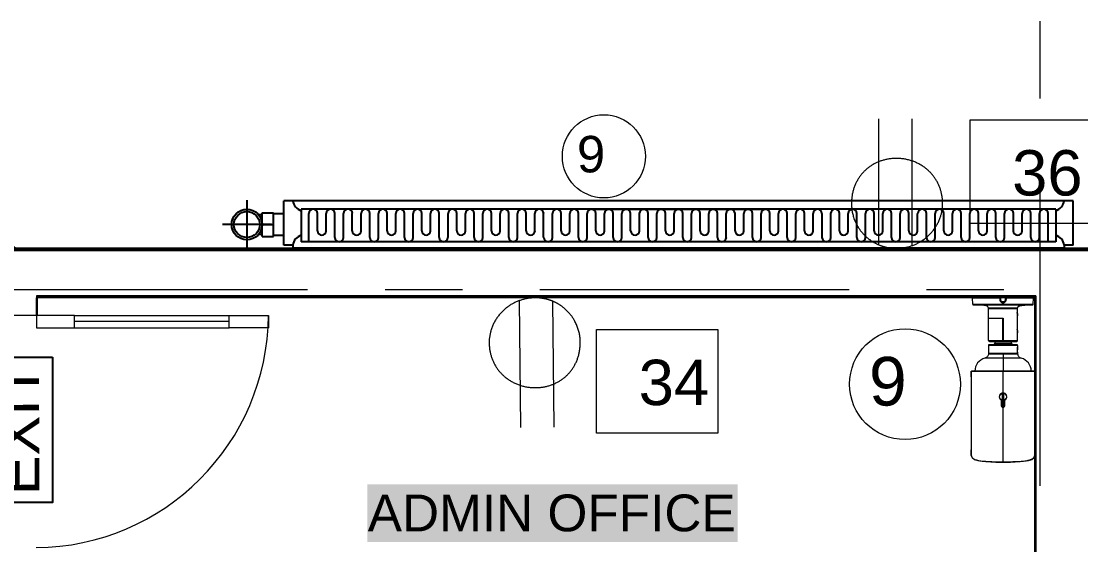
# Model space of a CAD drawing. Header units: inches. Extents: x 0.9 to 36.3, y 0.7 to 23.3.
# Drawn here: x 18.598 to 20.31, y 8.821 to 9.666 of the extents above; entities that cross this region are included whole.
import ezdxf

# ---------------------------------------------------------------- set-up
doc = ezdxf.new("R2010")
doc.units = ezdxf.units.IN
doc.linetypes.add('ACAD_ISO02W100', pattern=[15, 12, -3])
doc.layers.add('Baseboard heater', color=7, linetype='Continuous', true_color=0x581317)
doc.layers.add('PDF_Solid Fills', color=7, linetype='Continuous', true_color=0xffffff)
for name, color, linetype, lineweight in [('CCTV', 38, 'Continuous', 0), ('Numbering CCTV', 38, 'Continuous', 0), ('Numbering receptecles', 170, 'Continuous', 15), ('Receptacles', 170, 'Continuous', 15)]:
    doc.layers.add(name, color=color, linetype=linetype, lineweight=lineweight)
for name, color, linetype, lineweight, true_color in [('Doors', 7, 'Continuous', 5, 0xf2db9c), ('Numbering Baseboard Heater', 7, 'Continuous', 0, 0x581317), ('PDF_Geometry', 7, 'Continuous', 9, 0x777777)]:
    doc.layers.add(name, color=color, linetype=linetype, lineweight=lineweight, true_color=true_color)
doc.layers.add('EXIT', color=10, linetype='Continuous')
doc.layers.add('PDF_Text', color=7, linetype='Continuous')
doc.styles.add('PDF Arial', font='arial.ttf')
doc.styles.get("Standard").update_dxf_attribs({"font": 'arial.ttf'})

msp = doc.modelspace()

# ---------------------------------------------------------------- linework, layer by layer
at = {"layer": 'Baseboard heater', "linetype": 'ByBlock', "ltscale": 0.3}
for p, q in [((18.9628, 9.3775), (18.9628, 9.2982)), ((18.9874, 9.3537), (18.9817, 9.3537)), ((18.9874, 9.3189), (18.9874, 9.3568)), ((18.9874, 9.3568), (19.0057, 9.3568)), ((19.0057, 9.3189), (19.0057, 9.3568)), ((19.0225, 9.3554), (19.0057, 9.3554)), ((20.2694, 9.3629), (19.0506, 9.3629)), ((19.0909, 9.3277), (19.0909, 9.3558)), ((19.105, 9.3172), (19.105, 9.3558)), ((19.119, 9.3172), (19.119, 9.3558)), ((19.1331, 9.3277), (19.1331, 9.3558)), ((19.1472, 9.3277), (19.1472, 9.3558)), ((19.1612, 9.3172), (19.1612, 9.3558)), ((19.1753, 9.3172), (19.1753, 9.3558)), ((19.1893, 9.3277), (19.1893, 9.3558)), ((19.2034, 9.3277), (19.2034, 9.3558)), ((19.2174, 9.3172), (19.2174, 9.3558)), ((19.2315, 9.3172), (19.2315, 9.3558)), ((19.2455, 9.3277), (19.2455, 9.3558)), ((19.2596, 9.3277), (19.2596, 9.3558)), ((19.2736, 9.3172), (19.2736, 9.3558)), ((19.2877, 9.3172), (19.2877, 9.3558)), ((19.3017, 9.3277), (19.3017, 9.3558)), ((19.3158, 9.3277), (19.3158, 9.3558)), ((19.3298, 9.3172), (19.3298, 9.3558)), ((19.3439, 9.3172), (19.3439, 9.3558)), ((19.3579, 9.3277), (19.3579, 9.3558)), ((19.372, 9.3277), (19.372, 9.3558)), ((19.386, 9.3172), (19.386, 9.3558)), ((19.4001, 9.3172), (19.4001, 9.3558)), ((19.4141, 9.3277), (19.4141, 9.3558)), ((19.4282, 9.3277), (19.4282, 9.3558)), ((19.4422, 9.3172), (19.4422, 9.3558)), ((19.4563, 9.3172), (19.4563, 9.3558)), ((19.4703, 9.3277), (19.4703, 9.3558)), ((19.4844, 9.3277), (19.4844, 9.3558)), ((19.4984, 9.3172), (19.4984, 9.3558)), ((19.5125, 9.3172), (19.5125, 9.3558)), ((19.5195, 9.3629), (19.8005, 9.3629)), ((19.5265, 9.3277), (19.5265, 9.3558)), ((19.5406, 9.3277), (19.5406, 9.3558)), ((19.5546, 9.3172), (19.5546, 9.3558)), ((19.5687, 9.3172), (19.5687, 9.3558)), ((19.5827, 9.3277), (19.5827, 9.3558)), ((19.5968, 9.3277), (19.5968, 9.3558)), ((19.6108, 9.3172), (19.6108, 9.3558)), ((19.6249, 9.3172), (19.6249, 9.3558)), ((19.6389, 9.3277), (19.6389, 9.3558)), ((19.653, 9.3277), (19.653, 9.3558)), ((19.6671, 9.3172), (19.6671, 9.3558)), ((19.6811, 9.3172), (19.6811, 9.3558)), ((19.6952, 9.3277), (19.6952, 9.3558)), ((19.7092, 9.3277), (19.7092, 9.3558)), ((19.7233, 9.3172), (19.7233, 9.3558)), ((19.7373, 9.3172), (19.7373, 9.3558)), ((19.7514, 9.3277), (19.7514, 9.3558)), ((19.7654, 9.3277), (19.7654, 9.3558)), ((19.7795, 9.3172), (19.7795, 9.3558)), ((19.7935, 9.3172), (19.7935, 9.3558)), ((19.8076, 9.3277), (19.8076, 9.3558)), ((19.8216, 9.3277), (19.8216, 9.3558)), ((19.8357, 9.3172), (19.8357, 9.3558)), ((19.8497, 9.3172), (19.8497, 9.3558)), ((19.8638, 9.3277), (19.8638, 9.3558)), ((19.8778, 9.3277), (19.8778, 9.3558)), ((19.8919, 9.3172), (19.8919, 9.3558)), ((19.9059, 9.3172), (19.9059, 9.3558)), ((19.92, 9.3277), (19.92, 9.3558)), ((19.934, 9.3277), (19.934, 9.3558)), ((19.9481, 9.3172), (19.9481, 9.3558)), ((19.9621, 9.3172), (19.9621, 9.3558)), ((19.9762, 9.3277), (19.9762, 9.3558)), ((19.9902, 9.3277), (19.9902, 9.3558)), ((20.0043, 9.3172), (20.0043, 9.3558)), ((20.0183, 9.3172), (20.0183, 9.3558)), ((20.0324, 9.3277), (20.0324, 9.3558)), ((20.0464, 9.3277), (20.0464, 9.3558)), ((20.0605, 9.3172), (20.0605, 9.3558)), ((20.0745, 9.3172), (20.0745, 9.3558)), ((20.0886, 9.3277), (20.0886, 9.3558)), ((20.1026, 9.3277), (20.1026, 9.3558)), ((20.1167, 9.3172), (20.1167, 9.3558)), ((20.1307, 9.3172), (20.1307, 9.3558)), ((20.1448, 9.3277), (20.1448, 9.3558)), ((20.1588, 9.3277), (20.1588, 9.3558)), ((20.1729, 9.3172), (20.1729, 9.3558)), ((20.1869, 9.3172), (20.1869, 9.3558)), ((20.201, 9.3277), (20.201, 9.3558)), ((20.2151, 9.3277), (20.2151, 9.3558)), ((20.2291, 9.3172), (20.2291, 9.3558)), ((20.2432, 9.3172), (20.2432, 9.3558)), ((20.2572, 9.3102), (20.2572, 9.3558)), ((20.2694, 9.3629), (20.2694, 9.3102)), ((19.0025, 9.3379), (18.9232, 9.3379)), ((18.9874, 9.3379), (19.0057, 9.3379)), ((18.9874, 9.3221), (18.9817, 9.3221)), ((18.9874, 9.3189), (19.0057, 9.3189)), ((19.0225, 9.3203), (19.0057, 9.3203)), ((20.2694, 9.3102), (19.0506, 9.3102)), ((19.8028, 9.3102), (19.5195, 9.3102))]:
    msp.add_line(p, q, dxfattribs=at)
at = {"layer": 'Baseboard heater', "linetype": 'ByBlock', "ltscale": 0.5}
for p, q in [((20.2975, 9.3761), (19.0225, 9.3761)), ((19.0225, 9.3049), (19.0225, 9.3761)), ((20.2975, 9.3049), (20.2975, 9.3761)), ((19.0506, 9.3629), (19.0506, 9.3102)), ((19.0628, 9.3102), (19.0628, 9.3558)), ((19.0769, 9.3277), (19.0769, 9.3558)), ((19.0368, 9.3049), (19.0225, 9.3049)), ((19.0368, 9.3049), (19.0368, 9.2996)), ((20.2832, 9.2996), (19.0368, 9.2996)), ((20.2975, 9.3049), (20.2832, 9.3049)), ((20.2832, 9.3049), (20.2832, 9.2996))]:
    msp.add_line(p, q, dxfattribs=at)
for radius in [0.0246, 0.0209]:
    msp.add_circle((18.9628, 9.3379), radius, dxfattribs=at)
for centre, radius, start, end in [((19.0569, 9.3797), 0.0204, 190.1069, 252.1598), ((19.0699, 9.3558), 0.00703, 0, 180), ((19.0569, 9.3013), 0.0204, 107.8402, 169.8931)]:
    msp.add_arc(centre, radius, start, end, dxfattribs=at)
at = {"layer": 'Baseboard heater', "linetype": 'ByBlock', "ltscale": 0.3}
for centre, radius, start, end in [((20.2632, 9.3797), 0.0204, 287.8402, 349.8931), ((19.098, 9.3558), 0.00703, 0, 180), ((19.1261, 9.3558), 0.00703, 0, 180), ((19.1542, 9.3558), 0.00703, 0, 180), ((19.1823, 9.3558), 0.00703, 0, 180), ((19.2104, 9.3558), 0.00703, 0, 180), ((19.2385, 9.3558), 0.00703, 0, 180), ((19.2666, 9.3558), 0.00703, 0, 180), ((19.2947, 9.3558), 0.00703, 0, 180), ((19.3228, 9.3558), 0.00703, 0, 180), ((19.3509, 9.3558), 0.00703, 0, 180), ((19.379, 9.3558), 0.00703, 0, 180), ((19.4071, 9.3558), 0.00703, 0, 180), ((19.4352, 9.3558), 0.00703, 0, 180), ((19.4633, 9.3558), 0.00703, 0, 180), ((19.4914, 9.3558), 0.00703, 0, 180), ((19.5195, 9.3558), 0.00703, 0, 180), ((19.5476, 9.3558), 0.00703, 0, 180), ((19.5757, 9.3558), 0.00703, 0, 180), ((19.6038, 9.3558), 0.00703, 0, 180), ((19.6319, 9.3558), 0.00703, 0, 180), ((19.66, 9.3558), 0.00703, 0, 180), ((19.6881, 9.3558), 0.00703, 0, 180), ((19.7162, 9.3558), 0.00703, 0, 180), ((19.7443, 9.3558), 0.00703, 0, 180), ((19.7724, 9.3558), 0.00703, 0, 180), ((19.8005, 9.3558), 0.00703, 0, 180), ((19.8286, 9.3558), 0.00703, 0, 180), ((19.8567, 9.3558), 0.00703, 0, 180), ((19.8848, 9.3558), 0.00703, 0, 180), ((19.9129, 9.3558), 0.00703, 0, 180), ((19.9411, 9.3558), 0.00703, 0, 180), ((19.9692, 9.3558), 0.00703, 0, 180), ((19.9973, 9.3558), 0.00703, 0, 180), ((20.0254, 9.3558), 0.00703, 0, 180), ((20.0535, 9.3558), 0.00703, 0, 180), ((20.0816, 9.3558), 0.00703, 0, 180), ((20.1097, 9.3558), 0.00703, 0, 180), ((20.1378, 9.3558), 0.00703, 0, 180), ((20.1659, 9.3558), 0.00703, 0, 180), ((20.194, 9.3558), 0.00703, 0, 180), ((20.2221, 9.3558), 0.00703, 0, 180), ((20.2502, 9.3558), 0.00703, 0, 180), ((19.0839, 9.3277), 0.00703, 180, 0), ((19.112, 9.3172), 0.00703, 180, 0), ((19.1401, 9.3277), 0.00703, 180, 0), ((19.1682, 9.3172), 0.00703, 180, 0), ((19.1963, 9.3277), 0.00703, 180, 0), ((19.2244, 9.3172), 0.00703, 180, 0), ((19.2525, 9.3277), 0.00703, 180, 0), ((19.2806, 9.3172), 0.00703, 180, 0), ((19.3087, 9.3277), 0.00703, 180, 0), ((19.3368, 9.3172), 0.00703, 180, 0), ((19.3649, 9.3277), 0.00703, 180, 0), ((19.393, 9.3172), 0.00703, 180, 0), ((19.4212, 9.3277), 0.00703, 180, 0), ((19.4493, 9.3172), 0.00703, 180, 0), ((19.4774, 9.3277), 0.00703, 180, 0), ((19.5055, 9.3172), 0.00703, 180, 0), ((19.5336, 9.3277), 0.00703, 180, 0), ((19.5617, 9.3172), 0.00703, 180, 0), ((19.5898, 9.3277), 0.00703, 180, 0), ((19.6179, 9.3172), 0.00703, 180, 0), ((19.646, 9.3277), 0.00703, 180, 0), ((19.6741, 9.3172), 0.00703, 180, 0), ((19.7022, 9.3277), 0.00703, 180, 0), ((19.7303, 9.3172), 0.00703, 180, 0), ((19.7584, 9.3277), 0.00703, 180, 0), ((19.7865, 9.3172), 0.00703, 180, 0), ((19.8146, 9.3277), 0.00703, 180, 0), ((19.8427, 9.3172), 0.00703, 180, 0), ((19.8708, 9.3277), 0.00703, 180, 0), ((19.8989, 9.3172), 0.00703, 180, 0), ((19.927, 9.3277), 0.00703, 180, 0), ((19.9551, 9.3172), 0.00703, 180, 0), ((19.9832, 9.3277), 0.00703, 180, 0), ((20.0113, 9.3172), 0.00703, 180, 0), ((20.0394, 9.3277), 0.00703, 180, 0), ((20.0675, 9.3172), 0.00703, 180, 0), ((20.0956, 9.3277), 0.00703, 180, 0), ((20.1237, 9.3172), 0.00703, 180, 0), ((20.1518, 9.3277), 0.00703, 180, 0), ((20.1799, 9.3172), 0.00703, 180, 0), ((20.208, 9.3277), 0.00703, 180, 0), ((20.2361, 9.3172), 0.00703, 180, 0), ((20.2632, 9.3013), 0.0204, 10.1069, 72.1598)]:
    msp.add_arc(centre, radius, start, end, dxfattribs=at)
at = {"layer": 'CCTV', "linetype": 'ByBlock'}
for p, q in [((20.1791, 9.2191), (20.1348, 9.2191)), ((20.1354, 9.2092), (20.1348, 9.2191)), ((20.1791, 9.2196), (20.1791, 9.2168)), ((20.1801, 9.2196), (20.1801, 9.2168)), ((20.1805, 9.2196), (20.1805, 9.2168)), ((20.1821, 9.2137), (20.1866, 9.2137)), ((20.1881, 9.2168), (20.1881, 9.2196)), ((20.1886, 9.2168), (20.1885, 9.2196)), ((20.1895, 9.2196), (20.1895, 9.2168)), ((20.2338, 9.2191), (20.1895, 9.2191)), ((20.2333, 9.2092), (20.2338, 9.2191)), ((20.1354, 9.2092), (20.2333, 9.2092)), ((20.1363, 9.2083), (20.2085, 9.2083)), ((20.1492, 9.2083), (20.1496, 9.2083)), ((20.1496, 9.2083), (20.1495, 9.2083)), ((20.1496, 9.2083), (20.1503, 9.2083)), ((20.1503, 9.2083), (20.1512, 9.2083)), ((20.1511, 9.2083), (20.1511, 9.2083)), ((20.1512, 9.2083), (20.1526, 9.2083)), ((20.1533, 9.2083), (20.1533, 9.2083)), ((20.1559, 9.2083), (20.1559, 9.2083)), ((20.1582, 9.2083), (20.1581, 9.2083)), ((20.2079, 9.2029), (20.1607, 9.2029)), ((20.2079, 9.2023), (20.1607, 9.2023)), ((20.1608, 9.1869), (20.1607, 9.2023)), ((20.161, 9.2026), (20.2076, 9.2027)), ((20.161, 9.2025), (20.2076, 9.2026)), ((20.1628, 9.2025), (20.161, 9.2026)), ((20.2058, 9.2026), (20.2076, 9.2027)), ((20.2074, 9.1951), (20.2074, 9.1951)), ((20.2075, 9.1936), (20.2074, 9.1951)), ((20.2075, 9.1967), (20.2075, 9.1967)), ((20.2077, 9.1921), (20.2075, 9.1936)), ((20.2077, 9.1982), (20.2077, 9.1982)), ((20.2079, 9.1996), (20.2079, 9.2023)), ((20.2079, 9.1996), (20.2079, 9.1995)), ((20.2079, 9.1995), (20.2079, 9.1995)), ((20.2323, 9.2083), (20.2085, 9.2083)), ((20.214, 9.2083), (20.2132, 9.2083)), ((20.214, 9.2083), (20.2147, 9.2083)), ((20.2147, 9.2083), (20.216, 9.2083)), ((20.216, 9.2083), (20.2174, 9.2083)), ((20.2174, 9.2083), (20.2184, 9.2083)), ((20.2184, 9.2083), (20.2191, 9.2083)), ((20.1608, 9.1869), (20.1846, 9.1869)), ((20.1834, 9.1862), (20.1608, 9.1862)), ((20.1608, 9.1508), (20.1608, 9.1862)), ((20.161, 9.1866), (20.1843, 9.1866)), ((20.1834, 9.1864), (20.161, 9.1864)), ((20.1843, 9.1865), (20.1637, 9.1865)), ((20.1638, 9.1864), (20.1637, 9.1865)), ((20.1843, 9.1855), (20.184, 9.1855)), ((20.184, 9.1534), (20.184, 9.1855)), ((20.1843, 9.1866), (20.1843, 9.1492)), ((20.1843, 9.1855), (20.1843, 9.1492)), ((20.1846, 9.1869), (20.1846, 9.1508)), ((20.2078, 9.1911), (20.2077, 9.1921)), ((20.2077, 9.1921), (20.2077, 9.1921)), ((20.2079, 9.1908), (20.2078, 9.1911)), ((20.2079, 9.1907), (20.2079, 9.1908)), ((20.2079, 9.1908), (20.2079, 9.1908)), ((20.2079, 9.1908), (20.2079, 9.1908)), ((20.2079, 9.1723), (20.2079, 9.1907)), ((20.2079, 9.1907), (20.2079, 9.1907)), ((20.2074, 9.1678), (20.2075, 9.1678)), ((20.2075, 9.1693), (20.2075, 9.1693)), ((20.2075, 9.1662), (20.2075, 9.1678)), ((20.2077, 9.1648), (20.2075, 9.1662)), ((20.2077, 9.1708), (20.2077, 9.1708)), ((20.2078, 9.1638), (20.2077, 9.1648)), ((20.2077, 9.1648), (20.2077, 9.1648)), ((20.2079, 9.1634), (20.2078, 9.1638)), ((20.2079, 9.1723), (20.2079, 9.1722)), ((20.2079, 9.1722), (20.2079, 9.1722)), ((20.2079, 9.1635), (20.2079, 9.1634)), ((20.2079, 9.1634), (20.2079, 9.1633)), ((20.2079, 9.1634), (20.2079, 9.1634)), ((20.2079, 9.1633), (20.2079, 9.1634)), ((20.2079, 9.1508), (20.2079, 9.1633)), ((20.1608, 9.1508), (20.1843, 9.1508)), ((20.2079, 9.1428), (20.1608, 9.1428)), ((20.1608, 9.1428), (20.1608, 9.1299)), ((20.207, 9.1438), (20.1617, 9.1437)), ((20.1627, 9.1489), (20.184, 9.1489)), ((20.1711, 9.1489), (20.1711, 9.1466)), ((20.1711, 9.1466), (20.1975, 9.1466)), ((20.1711, 9.1466), (20.1711, 9.1466)), ((20.184, 9.1508), (20.184, 9.1534)), ((20.1843, 9.1508), (20.2079, 9.1508)), ((20.1846, 9.1489), (20.206, 9.1489)), ((20.1975, 9.1489), (20.1975, 9.1466)), ((20.2079, 9.1428), (20.2079, 9.14)), ((20.1608, 9.1299), (20.2079, 9.1299)), ((20.1608, 9.1293), (20.2079, 9.1293)), ((20.2076, 9.1296), (20.1611, 9.1296)), ((20.1611, 9.1296), (20.2076, 9.1296)), ((20.1843, 9.1293), (20.1844, 9.1013)), ((20.2075, 9.1357), (20.2075, 9.1357)), ((20.2076, 9.1342), (20.2075, 9.1357)), ((20.2076, 9.1372), (20.2076, 9.1372)), ((20.2077, 9.1328), (20.2076, 9.1342)), ((20.2078, 9.1318), (20.2077, 9.1328)), ((20.2077, 9.1328), (20.2077, 9.1328)), ((20.2078, 9.1396), (20.2079, 9.14)), ((20.2078, 9.1318), (20.2078, 9.1318)), ((20.2079, 9.1315), (20.2078, 9.1318)), ((20.2079, 9.14), (20.2079, 9.14)), ((20.2079, 9.14), (20.2079, 9.14)), ((20.2079, 9.14), (20.2079, 9.14)), ((20.2079, 9.14), (20.2079, 9.14)), ((20.2079, 9.1315), (20.2079, 9.1315)), ((20.2079, 9.1315), (20.2079, 9.1299)), ((20.2079, 9.1315), (20.2079, 9.1315)), ((20.2079, 9.1315), (20.2079, 9.1315)), ((20.2079, 9.1315), (20.2079, 9.1315)), ((20.1327, 9.0919), (20.1327, 9.092)), ((20.1327, 9.0919), (20.1328, 8.974)), ((20.1327, 9.0919), (20.1327, 9.0919)), ((20.1327, 9.0919), (20.1327, 9.0919)), ((20.2355, 9.1009), (20.1332, 9.1008)), ((20.1333, 8.9643), (20.1333, 9.1008)), ((20.235, 9.1013), (20.1337, 9.1013)), ((20.1844, 9.066), (20.1844, 9.1013)), ((20.2354, 9.1009), (20.2355, 8.9643)), ((20.236, 9.0921), (20.236, 9.0919)), ((20.236, 9.0919), (20.236, 9.0919)), ((20.236, 9.0919), (20.236, 9.0919)), ((20.236, 8.974), (20.236, 9.0919)), ((20.1834, 9.0544), (20.1834, 9.0653)), ((20.1834, 9.0653), (20.1853, 9.0653)), ((20.1853, 9.0653), (20.1853, 9.0544)), ((20.1815, 9.0544), (20.1815, 9.0457)), ((20.1821, 9.0542), (20.1822, 9.0441)), ((20.1831, 9.0539), (20.1831, 9.0432)), ((20.1832, 9.0432), (20.1832, 9.0538)), ((20.1853, 9.0544), (20.1834, 9.0544)), ((20.1844, 9.0429), (20.1844, 9.054)), ((20.1844, 8.9544), (20.1844, 9.0429)), ((20.1856, 9.0539), (20.1856, 9.0432)), ((20.1857, 9.0432), (20.1857, 9.0539)), ((20.1866, 9.0441), (20.1866, 9.0542)), ((20.1872, 9.0457), (20.1872, 9.0544)), ((20.1328, 8.974), (20.1328, 8.974)), ((20.1328, 8.974), (20.1328, 8.974)), ((20.236, 8.974), (20.236, 8.974)), ((20.236, 8.974), (20.236, 8.974)), ((20.1328, 8.97), (20.1328, 8.9701)), ((20.1333, 8.9643), (20.1331, 8.9653)), ((20.1331, 8.9653), (20.1331, 8.9652)), ((20.1331, 8.9652), (20.1333, 8.9642)), ((20.1333, 8.9642), (20.1333, 8.9643)), ((20.2357, 8.9653), (20.2355, 8.9643)), ((20.2357, 8.9652), (20.2355, 8.9642)), ((20.2355, 8.9643), (20.2355, 8.9642)), ((20.2357, 8.9652), (20.2357, 8.9653)), ((20.236, 8.9702), (20.236, 8.97))]:
    msp.add_line(p, q, dxfattribs=at)
at = {"layer": 'CCTV', "linetype": 'ByBlock', "ltscale": 0.001}
msp.add_line((20.2333, 9.2196), (20.1353, 9.2196), dxfattribs=at)
at = {"layer": 'CCTV', "linetype": 'ByBlock'}
for points in [[(20.1526, 9.2083), (20.1537, 9.2083), (20.1544, 9.2083), (20.1551, 9.2083), (20.1558, 9.2083), (20.1567, 9.2083), (20.1574, 9.2083), (20.1581, 9.2083), (20.1586, 9.2082), (20.159, 9.2082), (20.1594, 9.2082), (20.1596, 9.2082), (20.1598, 9.2082), (20.16, 9.2082), (20.1601, 9.2082)], [(20.2074, 9.1951), (20.2075, 9.1967), (20.2077, 9.1981), (20.2078, 9.1991), (20.2079, 9.1995)], [(20.2085, 9.2082), (20.2085, 9.2082), (20.2086, 9.2082), (20.2087, 9.2082), (20.2089, 9.2082), (20.2092, 9.2082), (20.2095, 9.2082), (20.2099, 9.2083), (20.2104, 9.2083), (20.2109, 9.2083), (20.2116, 9.2083), (20.2124, 9.2083), (20.2132, 9.2083)], [(20.2191, 9.2083), (20.2194, 9.2083), (20.2195, 9.2083), (20.2196, 9.2083), (20.2196, 9.2083)], [(20.2075, 9.1678), (20.2075, 9.1693), (20.2077, 9.1708), (20.2078, 9.1718), (20.2079, 9.1722)], [(20.2075, 9.1357), (20.2076, 9.1372), (20.2077, 9.1387), (20.2078, 9.1396)], [(20.1333, 8.9642), (20.1344, 8.9618), (20.1381, 8.9587), (20.1435, 8.9569), (20.147, 8.9562), (20.1568, 8.9551), (20.1725, 8.9545), (20.1844, 8.9544)], [(20.1844, 8.9544), (20.1963, 8.9545), (20.212, 8.9551), (20.2218, 8.9562), (20.2253, 8.9569), (20.2307, 8.9588), (20.2344, 8.9618), (20.2355, 8.9642)]]:
    msp.add_lwpolyline(points, dxfattribs=at)
msp.add_circle((20.1844, 9.0598), 0.00556, dxfattribs=at)
for centre, radius, start, end in [((20.1353, 9.2191), 0.000471, 90.0211, 183.0211), ((20.1843, 9.2168), 0.00518, 180.0211, 0.0211), ((20.1843, 9.2168), 0.0047, 180.029, 181.5116), ((20.1843, 9.2168), 0.00424, 180.0211, 0.0211), ((20.1843, 9.2168), 0.0047, 358.525, 0.0097), ((20.2333, 9.2192), 0.000471, 357.0211, 90.0211), ((20.1363, 9.2092), 0.000943, 183.0301, 269.76), ((20.149, 9.2088), 0.000466, 269.6601, 272.8541), ((20.1509, 8.6247), 0.5836, 89.9868, 90.1332), ((20.151, 8.2066), 1.0016, 89.8722, 89.9981), ((20.1525, 8.7546), 0.4537, 89.5785, 89.8948), ((20.159, 9.1961), 0.0121, 86.1961, 86.456), ((20.1603, 9.2086), 0.000471, 227.053, 268.562), ((20.161, 9.2029), 0.000283, 183.4367, 266.6866), ((20.161, 9.2023), 0.000283, 90.0211, 180.0211), ((20.2076, 9.2029), 0.000283, 273.3553, 356.6055), ((20.2076, 9.2023), 0.000283, 0.0211, 90.0211), ((20.2041, 9.2003), 0.00382, 348.4132, 348.6356), ((20.2084, 9.2086), 0.000471, 271.4801, 312.9891), ((20.2196, 9.2088), 0.000466, 267.1854, 270.382), ((20.2323, 9.2093), 0.000943, 270.2822, 357.0121), ((20.161, 9.1869), 0.000283, 179.9737, 270.0379), ((20.161, 9.1862), 0.000283, 90.0385, 179.9733), ((20.1634, 9.1862), 0.000471, 45.0211, 90.0211), ((20.1834, 9.1855), 0.000943, 0.0209, 90.0211), ((20.1627, 9.1508), 0.00189, 180.021, 270.0167), ((20.1617, 9.1428), 0.000943, 90.0211, 180.0211), ((20.1683, 9.1466), 0.00283, 270.0227, 0.0211), ((20.184, 9.1492), 0.000283, 270.0211, 0.0214), ((20.1846, 9.1492), 0.000283, 180.0213, 270.0212), ((20.2004, 9.1466), 0.00283, 180.0211, 270.0195), ((20.206, 9.1508), 0.00189, 270.0162, 0.0214), ((20.207, 9.1428), 0.000943, 0.0211, 90.0211), ((20.1611, 9.1299), 0.000283, 180.0211, 270.0211), ((20.1611, 9.1293), 0.000283, 90.0349, 177.8504), ((20.2304, 9.1357), 0.0229, 176.3044, 180.0146), ((20.2312, 9.1357), 0.0237, 170.2615, 176.2133), ((20.2076, 9.1299), 0.000283, 270.0211, 0.0211), ((20.2076, 9.1293), 0.000283, 2.184, 90.0094), ((20.2322, 9.1355), 0.0248, 169.5749, 170.3174), ((20.2334, 9.1362), 0.026, 189.7575, 190.4505), ((20.1602, 9.1013), 0.0214, 104.2373, 180.0211), ((20.2085, 9.1013), 0.0214, 0.0211, 75.8049), ((20.2985, 9.0919), 0.1658, 179.155, 179.9715), ((20.1342, 9.1005), 0.00111, 159.9772, 161.2988), ((20.1338, 9.1008), 0.000471, 90.0603, 180.0603), ((20.1337, 9.1008), 0.00047, 90.0258, 138.0687), ((20.2349, 9.1009), 0.000471, 359.9818, 89.9818), ((20.235, 9.1009), 0.00047, 40.1525, 90.0163), ((20.1922, 9.096), 0.0437, 3.5574, 3.7931), ((20.0737, 9.0919), 0.1623, 0.059, 0.9139), ((20.1786, 9.06), 0.000377, 108.3142, 247.7279), ((20.1787, 9.0608), 0.000377, 100.3142, 239.7279), ((20.1786, 9.0592), 0.000377, 116.3142, 255.7279), ((20.1788, 9.0585), 0.000377, 124.3142, 263.7279), ((20.1789, 9.0616), 0.000377, 92.3142, 231.7279), ((20.1844, 9.0598), 0.00589, 173.4625, 174.5797), ((20.1844, 9.0598), 0.00589, 181.4625, 182.5797), ((20.1844, 9.0598), 0.00589, 165.4625, 166.5797), ((20.1844, 9.0598), 0.00589, 189.4625, 190.5797), ((20.1844, 9.0598), 0.00589, 197.4625, 198.5797), ((20.179, 9.0577), 0.000377, 132.3142, 271.7279), ((20.1792, 9.0624), 0.000377, 84.3142, 223.7279), ((20.1844, 9.0598), 0.00589, 157.4625, 158.5797), ((20.1844, 9.0598), 0.00589, 205.4625, 206.5797), ((20.1794, 9.057), 0.000377, 140.3142, 279.7279), ((20.1796, 9.0631), 0.000377, 76.3142, 215.7279), ((20.1844, 9.0598), 0.00589, 149.4625, 150.5797), ((20.1844, 9.0598), 0.00589, 213.4625, 214.5797), ((20.1798, 9.0563), 0.000377, 148.3142, 287.7279), ((20.1801, 9.0637), 0.000377, 68.3142, 207.7279), ((20.1844, 9.0598), 0.00589, 141.4625, 142.5797), ((20.1804, 9.0557), 0.000377, 156.3142, 295.7279), ((20.1844, 9.0598), 0.00589, 221.4625, 222.5797), ((20.1844, 9.0598), 0.00589, 133.4625, 134.5797), ((20.1807, 9.0643), 0.000377, 60.3142, 199.7279), ((20.1813, 9.0647), 0.000377, 52.3142, 191.7279), ((20.1844, 9.0598), 0.00589, 125.4625, 126.5797), ((20.1844, 9.0598), 0.00589, 117.4625, 118.5797), ((20.182, 9.0651), 0.000377, 44.3142, 183.7279), ((20.1844, 9.0598), 0.00589, 109.4625, 110.5797), ((20.1828, 9.0654), 0.000377, 36.3142, 175.7279), ((20.1844, 9.0598), 0.00589, 101.4625, 102.5797), ((20.1836, 9.0655), 0.000377, 28.3142, 167.7279), ((20.1844, 9.0598), 0.00589, 93.4625, 94.5797), ((20.1844, 9.0656), 0.000377, 20.3142, 159.7279), ((20.1844, 9.0598), 0.00589, 85.4625, 86.5797), ((20.1852, 9.0655), 0.000377, 12.3142, 151.7279), ((20.1844, 9.0598), 0.00589, 77.4625, 78.5797), ((20.1859, 9.0654), 0.000377, 4.3142, 143.7279), ((20.1844, 9.0598), 0.00589, 69.4625, 70.5797), ((20.1867, 9.0651), 0.000377, 356.3142, 135.7279), ((20.1844, 9.0598), 0.00589, 61.4625, 62.5797), ((20.1874, 9.0647), 0.000377, 348.3142, 127.7279), ((20.1844, 9.0598), 0.00589, 53.4625, 54.5797), ((20.1881, 9.0643), 0.000377, 340.3142, 119.7279), ((20.1884, 9.0557), 0.000377, 244.3142, 23.7279), ((20.1844, 9.0598), 0.00589, 45.4625, 46.5797), ((20.1886, 9.0637), 0.000377, 332.3142, 111.7279), ((20.1844, 9.0598), 0.00589, 317.4625, 318.5797), ((20.1889, 9.0563), 0.000377, 252.3142, 31.7279), ((20.1844, 9.0598), 0.00589, 37.4625, 38.5797), ((20.1891, 9.0631), 0.000377, 324.3142, 103.7279), ((20.1844, 9.0598), 0.00589, 325.4625, 326.5797), ((20.1893, 9.057), 0.000377, 260.3142, 39.7279), ((20.1844, 9.0598), 0.00589, 29.4625, 30.5797), ((20.1895, 9.0624), 0.000377, 316.3142, 95.7279), ((20.1844, 9.0598), 0.00589, 333.4625, 334.5797), ((20.1897, 9.0577), 0.000377, 268.3142, 47.7279), ((20.1844, 9.0598), 0.00589, 21.4625, 22.5797), ((20.1898, 9.0616), 0.000377, 308.3142, 87.7279), ((20.1899, 9.0585), 0.000377, 276.3142, 55.7279), ((20.1844, 9.0598), 0.00589, 341.4625, 342.5797), ((20.1844, 9.0598), 0.00589, 13.4625, 14.5797), ((20.19, 9.0608), 0.000377, 300.3142, 79.7279), ((20.1844, 9.0598), 0.00589, 5.4625, 6.5797), ((20.1901, 9.0601), 0.000377, 292.3142, 71.7279), ((20.1901, 9.0592), 0.000377, 284.3142, 63.7279), ((20.1844, 9.0598), 0.00589, 349.4625, 350.5797), ((20.1844, 9.0598), 0.00589, 357.4625, 358.5797), ((20.1844, 9.0598), 0.00589, 229.4625, 230.5797), ((20.181, 9.0552), 0.000377, 164.3142, 303.7279), ((20.1844, 9.0598), 0.00589, 237.4625, 238.5797), ((20.1817, 9.0548), 0.000377, 172.3142, 311.7279), ((20.1844, 9.0457), 0.00283, 180.0211, 0.0211), ((20.1844, 9.0598), 0.00589, 245.4625, 246.5797), ((20.1824, 9.0544), 0.000377, 180.3142, 319.7279), ((20.1844, 9.0598), 0.00589, 253.4625, 254.5797), ((20.1832, 9.0542), 0.000377, 188.3142, 327.7279), ((20.1844, 9.0598), 0.00589, 261.4625, 262.5797), ((20.184, 9.0541), 0.000377, 196.3142, 335.7279), ((20.1844, 9.0598), 0.00589, 269.4625, 270.5797), ((20.1848, 9.0541), 0.000377, 204.3142, 343.7279), ((20.1844, 9.0598), 0.00589, 277.4625, 278.5797), ((20.1856, 9.0542), 0.000377, 212.3142, 351.7279), ((20.1844, 9.0598), 0.00589, 285.4625, 286.5797), ((20.1863, 9.0544), 0.000377, 220.3142, 359.7279), ((20.1844, 9.0598), 0.00589, 293.4625, 294.5797), ((20.1871, 9.0548), 0.000377, 228.3142, 7.7279), ((20.1844, 9.0598), 0.00589, 301.4625, 302.5797), ((20.1877, 9.0552), 0.000377, 236.3142, 15.7279), ((20.1844, 9.0598), 0.00589, 309.4625, 310.5797), ((20.2852, 8.9739), 0.1525, 179.9773, 181.4174), ((20.0758, 8.9739), 0.1603, 358.6598, 0.0288), ((20.1364, 8.9659), 0.0033, 190.914, 191.9024), ((20.1401, 8.9657), 0.00688, 191.9391, 192.7171), ((20.1399, 8.9656), 0.00672, 192.714, 194.4166), ((20.229, 8.9657), 0.0066, 342.8927, 347.3521), ((20.2288, 8.9657), 0.00683, 347.3348, 348.0964), ((20.2324, 8.9659), 0.0033, 348.1401, 349.1398)]:
    msp.add_arc(centre, radius, start, end, dxfattribs=at)
for points, knots in [([(20.1791, 9.2168), (20.1791, 9.2168), (20.1791, 9.2168), (20.1792, 9.2168), (20.1792, 9.2168), (20.1793, 9.2168), (20.1794, 9.2168), (20.1795, 9.2168), (20.1796, 9.2168), (20.1796, 9.2168)], [0, 0, 0, 0, 0.019217, 0.074298, 0.169882, 0.30231, 0.464507, 0.64357, 1, 1, 1, 1]), ([(20.1796, 9.2168), (20.1797, 9.2168), (20.1798, 9.2168), (20.1799, 9.2168), (20.1799, 9.2168), (20.18, 9.2168), (20.18, 9.2168), (20.1801, 9.2168), (20.1801, 9.2168), (20.1801, 9.2168)], [0, 0, 0, 0, 0.377956, 0.555841, 0.712392, 0.838144, 0.928363, 0.980929, 1, 1, 1, 1]), ([(20.1815, 9.2131), (20.1809, 9.2135), (20.18, 9.2146), (20.1797, 9.216), (20.1796, 9.2167)], [0, 0, 0, 0, 0.499419, 1, 1, 1, 1]), ([(20.1801, 9.2168), (20.1801, 9.2168), (20.1801, 9.2168), (20.1801, 9.2168), (20.1801, 9.2168), (20.1802, 9.2168), (20.1803, 9.2168), (20.1804, 9.2168), (20.1804, 9.2168), (20.1805, 9.2168)], [0, 0, 0, 0, 0.019377, 0.072954, 0.164671, 0.291884, 0.449279, 0.626904, 1, 1, 1, 1]), ([(20.1821, 9.2137), (20.1818, 9.2139), (20.1814, 9.2143), (20.1809, 9.215), (20.1806, 9.2159), (20.1805, 9.2165), (20.1805, 9.2168)], [0, 0, 0, 0, 0.250077, 0.50015, 0.750157, 1, 1, 1, 1]), ([(20.1871, 9.2131), (20.1867, 9.2128), (20.1858, 9.2123), (20.1843, 9.212), (20.1828, 9.2123), (20.1819, 9.2128), (20.1815, 9.2131)], [0, 0, 0, 0, 0.250162, 0.500007, 0.749854, 1, 1, 1, 1]), ([(20.1821, 9.2137), (20.182, 9.2137), (20.1819, 9.2135), (20.1818, 9.2134), (20.1818, 9.2134)], [0, 0, 0, 0, 0.643731, 1, 1, 1, 1]), ([(20.1818, 9.2134), (20.1818, 9.2134), (20.1818, 9.2134), (20.1818, 9.2134), (20.1818, 9.2134)], [0, 0, 0, 0, 0.753197, 1, 1, 1, 1]), ([(20.1866, 9.2137), (20.1862, 9.2135), (20.1855, 9.213), (20.1843, 9.2128), (20.1831, 9.213), (20.1824, 9.2135), (20.1821, 9.2137)], [0, 0, 0, 0, 0.252181, 0.500022, 0.747876, 1, 1, 1, 1]), ([(20.1881, 9.2168), (20.1881, 9.2162), (20.1878, 9.215), (20.187, 9.2141), (20.1866, 9.2137)], [0, 0, 0, 0, 0.499226, 1, 1, 1, 1]), ([(20.1866, 9.2137), (20.1866, 9.2137), (20.1867, 9.2135), (20.1868, 9.2134), (20.1868, 9.2134)], [0, 0, 0, 0, 0.675258, 1, 1, 1, 1]), ([(20.1868, 9.2134), (20.1868, 9.2134), (20.1868, 9.2134), (20.1868, 9.2134), (20.1868, 9.2134)], [0, 0, 0, 0, 0.74457, 1, 1, 1, 1]), ([(20.189, 9.2167), (20.189, 9.216), (20.1886, 9.2146), (20.1877, 9.2135), (20.1871, 9.2131)], [0, 0, 0, 0, 0.500625, 1, 1, 1, 1]), ([(20.1881, 9.2168), (20.1882, 9.2168), (20.1883, 9.2168), (20.1884, 9.2168), (20.1884, 9.2168), (20.1885, 9.2168), (20.1885, 9.2168), (20.1885, 9.2168), (20.1886, 9.2168), (20.1886, 9.2168)], [0, 0, 0, 0, 0.408529, 0.574776, 0.709499, 0.821333, 0.913324, 0.975308, 1, 1, 1, 1]), ([(20.1886, 9.2168), (20.1886, 9.2168), (20.1886, 9.2168), (20.1886, 9.2168), (20.1886, 9.2168), (20.1887, 9.2168), (20.1887, 9.2168), (20.1888, 9.2168), (20.1889, 9.2168), (20.189, 9.2168)], [0, 0, 0, 0, 0.019071, 0.071637, 0.161856, 0.287608, 0.444159, 0.622044, 1, 1, 1, 1]), ([(20.189, 9.2168), (20.189, 9.2168), (20.1891, 9.2168), (20.1893, 9.2168), (20.1893, 9.2168), (20.1894, 9.2168), (20.1895, 9.2168), (20.1895, 9.2168), (20.1895, 9.2168), (20.1895, 9.2168)], [0, 0, 0, 0, 0.35643, 0.535493, 0.69769, 0.830118, 0.925702, 0.980783, 1, 1, 1, 1]), ([(20.1607, 9.2029), (20.1607, 9.2032), (20.1607, 9.2037), (20.1604, 9.2044), (20.16, 9.205), (20.1594, 9.2056), (20.1585, 9.2063), (20.1571, 9.2068), (20.1557, 9.2072), (20.1535, 9.2076), (20.1507, 9.2079), (20.1472, 9.2081), (20.1437, 9.2082), (20.14, 9.2083), (20.1376, 9.2083), (20.1363, 9.2083)], [0, 0, 0, 0, 0.031043, 0.058459, 0.083906, 0.108701, 0.159168, 0.212963, 0.270104, 0.330093, 0.456292, 0.587989, 0.723294, 0.860882, 1, 1, 1, 1]), ([(20.1495, 9.2083), (20.1494, 9.2083), (20.1492, 9.2083), (20.1491, 9.2083), (20.149, 9.2083), (20.149, 9.2083)], [0, 0, 0, 0, 0.712683, 0.907562, 1, 1, 1, 1]), ([(20.149, 9.2083), (20.149, 9.2083), (20.149, 9.2083), (20.149, 9.2083), (20.149, 9.2083)], [0, 0, 0, 0, 0.623351, 1, 1, 1, 1]), ([(20.149, 9.2083), (20.149, 9.2083), (20.1491, 9.2083), (20.1491, 9.2083), (20.1491, 9.2083)], [0, 0, 0, 0, 0.217591, 1, 1, 1, 1]), ([(20.1491, 9.2083), (20.1493, 9.2083), (20.15, 9.2083), (20.1518, 9.2082), (20.154, 9.2081), (20.1564, 9.2081), (20.158, 9.208), (20.1591, 9.208), (20.1598, 9.2081), (20.16, 9.2081), (20.1601, 9.2081)], [0, 0, 0, 0, 0.063952, 0.177823, 0.499091, 0.669538, 0.820554, 0.935146, 0.974189, 1, 1, 1, 1]), ([(20.1581, 9.2083), (20.158, 9.2083), (20.1572, 9.2083), (20.1565, 9.2083), (20.1559, 9.2083)], [0, 0, 0, 0, 0.22824, 1, 1, 1, 1]), ([(20.1597, 9.2082), (20.1596, 9.2082), (20.1591, 9.2082), (20.1586, 9.2082), (20.1582, 9.2083)], [0, 0, 0, 0, 0.195328, 1, 1, 1, 1]), ([(20.1602, 9.2082), (20.1601, 9.2082), (20.16, 9.2082), (20.1599, 9.2082), (20.1598, 9.2082)], [0, 0, 0, 0, 0.381849, 1, 1, 1, 1]), ([(20.1601, 9.2081), (20.1602, 9.2081), (20.1602, 9.2081), (20.1603, 9.2081), (20.1602, 9.2081)], [0, 0, 0, 0, 0.747546, 1, 1, 1, 1]), ([(20.1602, 9.2081), (20.1602, 9.2081), (20.1602, 9.2081), (20.1602, 9.2081), (20.1602, 9.2082)], [0, 0, 0, 0, 0.283854, 1, 1, 1, 1]), ([(20.2074, 9.1951), (20.2074, 9.1957), (20.2075, 9.1966), (20.2076, 9.198), (20.2078, 9.1989), (20.2078, 9.1994), (20.2079, 9.1995)], [0, 0, 0, 0, 0.356849, 0.666708, 0.89065, 1, 1, 1, 1]), ([(20.2074, 9.1951), (20.2074, 9.1949), (20.2075, 9.1943), (20.2075, 9.1936), (20.2076, 9.1928), (20.2076, 9.192), (20.2078, 9.1913), (20.2078, 9.1909), (20.2079, 9.1907)], [0, 0, 0, 0, 0.181707, 0.357092, 0.520994, 0.66706, 0.89078, 1, 1, 1, 1]), ([(20.2079, 9.2029), (20.2079, 9.2032), (20.208, 9.2037), (20.2082, 9.2044), (20.2086, 9.205), (20.2092, 9.2057), (20.2102, 9.2063), (20.2115, 9.2068), (20.213, 9.2072), (20.2151, 9.2076), (20.2179, 9.2079), (20.2214, 9.2081), (20.2249, 9.2082), (20.2286, 9.2083), (20.231, 9.2083), (20.2323, 9.2083)], [0, 0, 0, 0, 0.031047, 0.058469, 0.083921, 0.108718, 0.159185, 0.212975, 0.27011, 0.330095, 0.456287, 0.587981, 0.723285, 0.860877, 1, 1, 1, 1]), ([(20.2079, 9.1996), (20.2079, 9.1996), (20.2079, 9.1996), (20.2079, 9.1996), (20.2079, 9.1996)], [0, 0, 0, 0, 0.369358, 1, 1, 1, 1]), ([(20.2139, 9.2083), (20.2136, 9.2083), (20.2128, 9.2083), (20.2118, 9.2083), (20.2109, 9.2083), (20.2102, 9.2083), (20.2096, 9.2083), (20.2093, 9.2082), (20.209, 9.2082), (20.2088, 9.2082), (20.2086, 9.2082), (20.2085, 9.2082), (20.2084, 9.2082), (20.2084, 9.2082), (20.2084, 9.2081)], [0, 0, 0, 0, 0.195644, 0.383042, 0.555658, 0.706858, 0.772491, 0.830705, 0.880953, 0.922708, 0.955634, 0.979694, 0.994666, 1, 1, 1, 1]), ([(20.2084, 9.2081), (20.2084, 9.2081), (20.2084, 9.2081), (20.2084, 9.2081), (20.2085, 9.2081), (20.2085, 9.2081)], [0, 0, 0, 0, 0.234882, 0.561752, 1, 1, 1, 1]), ([(20.2085, 9.2081), (20.2086, 9.2081), (20.2088, 9.2081), (20.2095, 9.2081), (20.2106, 9.2081), (20.2121, 9.2081), (20.2133, 9.2081), (20.2139, 9.2081)], [0, 0, 0, 0, 0.050246, 0.1273, 0.355274, 0.657213, 1, 1, 1, 1]), ([(20.2139, 9.2081), (20.2151, 9.2082), (20.2168, 9.2082), (20.2187, 9.2083), (20.2193, 9.2083), (20.2196, 9.2083)], [0, 0, 0, 0, 0.648972, 0.876968, 1, 1, 1, 1]), ([(20.2196, 9.2083), (20.2196, 9.2083), (20.2196, 9.2083), (20.2196, 9.2083), (20.2196, 9.2083), (20.2195, 9.2083), (20.2195, 9.2083), (20.2194, 9.2083), (20.2192, 9.2083), (20.219, 9.2083), (20.2187, 9.2083), (20.2183, 9.2083), (20.2178, 9.2083), (20.2171, 9.2083), (20.2161, 9.2083), (20.2151, 9.2083), (20.2143, 9.2083), (20.214, 9.2083)], [0, 0, 0, 0, 0.001083, 0.004677, 0.010748, 0.019252, 0.030141, 0.043367, 0.076642, 0.118695, 0.16913, 0.227539, 0.293447, 0.445094, 0.617931, 0.805158, 1, 1, 1, 1]), ([(20.2196, 9.2083), (20.2196, 9.2083), (20.2196, 9.2083), (20.2197, 9.2083), (20.2196, 9.2083)], [0, 0, 0, 0, 0.510054, 1, 1, 1, 1]), ([(20.1834, 9.1862), (20.1834, 9.1862), (20.1834, 9.1863), (20.1834, 9.1863), (20.1834, 9.1864), (20.1834, 9.1864), (20.1834, 9.1864), (20.1834, 9.1864), (20.1834, 9.1864), (20.1834, 9.1864)], [0, 0, 0, 0, 0.381694, 0.554211, 0.705338, 0.829431, 0.921948, 0.979181, 1, 1, 1, 1]), ([(20.184, 9.1855), (20.184, 9.1856), (20.184, 9.1858), (20.1838, 9.186), (20.1836, 9.1861), (20.1835, 9.1862), (20.1834, 9.1862)], [0, 0, 0, 0, 0.250016, 0.500028, 0.750035, 1, 1, 1, 1]), ([(20.1846, 9.1869), (20.1846, 9.1869), (20.1845, 9.1868), (20.1845, 9.1868), (20.1844, 9.1867), (20.1844, 9.1867), (20.1844, 9.1867), (20.1844, 9.1867), (20.1843, 9.1867), (20.1843, 9.1866), (20.1843, 9.1866), (20.1843, 9.1866), (20.1843, 9.1866)], [0, 0, 0, 0, 0.333634, 0.493974, 0.64506, 0.781451, 0.84162, 0.894676, 0.938748, 0.971951, 0.992756, 1, 1, 1, 1]), ([(20.2079, 9.1907), (20.2079, 9.1907), (20.2079, 9.1907), (20.2079, 9.1907), (20.2079, 9.1907)], [0, 0, 0, 0, 0.399191, 1, 1, 1, 1]), ([(20.2074, 9.1678), (20.2074, 9.1683), (20.2075, 9.1693), (20.2076, 9.1707), (20.2078, 9.1716), (20.2079, 9.1721), (20.2079, 9.1722)], [0, 0, 0, 0, 0.362731, 0.675684, 0.898012, 1, 1, 1, 1]), ([(20.2074, 9.1678), (20.2074, 9.1675), (20.2075, 9.167), (20.2075, 9.1662), (20.2076, 9.1655), (20.2077, 9.1647), (20.2078, 9.164), (20.2079, 9.1635), (20.2079, 9.1634)], [0, 0, 0, 0, 0.180756, 0.355289, 0.518546, 0.66425, 0.888408, 1, 1, 1, 1]), ([(20.2079, 9.1722), (20.2079, 9.1722), (20.2079, 9.1722), (20.2079, 9.1722), (20.2079, 9.1723)], [0, 0, 0, 0, 0.3695, 1, 1, 1, 1]), ([(20.2079, 9.1633), (20.2079, 9.1633), (20.2079, 9.1633), (20.2079, 9.1633), (20.2079, 9.1633)], [0, 0, 0, 0, 0.399911, 1, 1, 1, 1]), ([(20.184, 9.1489), (20.184, 9.1489), (20.184, 9.1489), (20.184, 9.1489), (20.184, 9.149), (20.184, 9.149), (20.184, 9.149), (20.184, 9.149), (20.184, 9.1491), (20.184, 9.1492), (20.184, 9.1493), (20.184, 9.1494), (20.184, 9.1495), (20.184, 9.1498), (20.184, 9.1501), (20.184, 9.1505), (20.184, 9.1507), (20.184, 9.1508)], [0, 0, 0, 0, 0.001211, 0.004824, 0.010829, 0.019214, 0.029964, 0.043058, 0.076115, 0.118071, 0.168524, 0.226977, 0.292884, 0.444426, 0.617298, 0.804923, 1, 1, 1, 1]), ([(20.1846, 9.1508), (20.1846, 9.1507), (20.1846, 9.1505), (20.1846, 9.1501), (20.1846, 9.1498), (20.1846, 9.1495), (20.1846, 9.1494), (20.1846, 9.1493), (20.1846, 9.1492), (20.1846, 9.1491), (20.1846, 9.149), (20.1846, 9.149), (20.1846, 9.149), (20.1846, 9.149), (20.1846, 9.1489), (20.1846, 9.1489), (20.1846, 9.1489), (20.1846, 9.1489)], [0, 0, 0, 0, 0.195031, 0.382715, 0.555562, 0.707111, 0.773007, 0.831468, 0.88192, 0.923867, 0.956937, 0.970029, 0.980777, 0.989163, 0.995173, 0.998789, 1, 1, 1, 1]), ([(20.1608, 9.1293), (20.1607, 9.1285), (20.1604, 9.1268), (20.1592, 9.1246), (20.1573, 9.1229), (20.1557, 9.1223), (20.1549, 9.122)], [0, 0, 0, 0, 0.25011, 0.499979, 0.749911, 1, 1, 1, 1]), ([(20.2078, 9.1318), (20.2078, 9.132), (20.2076, 9.1333), (20.2075, 9.1346), (20.2075, 9.1357)], [0, 0, 0, 0, 0.16346, 1, 1, 1, 1]), ([(20.2079, 9.1293), (20.2079, 9.1285), (20.2083, 9.1268), (20.2095, 9.1246), (20.2114, 9.123), (20.213, 9.1223), (20.2138, 9.1221)], [0, 0, 0, 0, 0.25011, 0.499979, 0.749911, 1, 1, 1, 1]), ([(20.1843, 9.1221), (20.1823, 9.1221), (20.1784, 9.1221), (20.1728, 9.122), (20.1684, 9.122), (20.1653, 9.122), (20.1632, 9.122), (20.1613, 9.122), (20.1597, 9.122), (20.1583, 9.122), (20.1571, 9.122), (20.1563, 9.122), (20.1558, 9.122), (20.1555, 9.122), (20.1552, 9.122), (20.1551, 9.1221), (20.155, 9.122), (20.1549, 9.1221), (20.1549, 9.122)], [0, 0, 0, 0, 0.206533, 0.399317, 0.57195, 0.649674, 0.720999, 0.785006, 0.840858, 0.888293, 0.927527, 0.958618, 0.971033, 0.981308, 0.989398, 0.995249, 0.998803, 1, 1, 1, 1]), ([(20.2138, 9.1221), (20.2138, 9.1221), (20.2138, 9.1221), (20.2137, 9.1221), (20.2137, 9.1221), (20.2136, 9.1221), (20.2136, 9.1221), (20.2134, 9.1221), (20.2132, 9.1221), (20.2129, 9.1221), (20.2125, 9.1221), (20.2121, 9.1221), (20.2116, 9.1221), (20.2111, 9.122), (20.2102, 9.122), (20.209, 9.122), (20.2074, 9.122), (20.2055, 9.122), (20.2034, 9.122), (20.2011, 9.122), (20.1987, 9.122), (20.1951, 9.1221), (20.1903, 9.1221), (20.1864, 9.1221), (20.1843, 9.1221)], [0, 0, 0, 0, 0.000301, 0.001197, 0.002683, 0.004751, 0.007393, 0.010602, 0.018692, 0.028967, 0.041382, 0.055898, 0.072473, 0.091076, 0.111707, 0.159142, 0.214994, 0.279001, 0.350326, 0.42805, 0.511613, 0.600683, 0.793467, 1, 1, 1, 1]), ([(20.1327, 9.0944), (20.1327, 9.0948), (20.1328, 9.0957), (20.1328, 9.0969), (20.1328, 9.098), (20.1329, 9.099), (20.133, 9.0997), (20.133, 9.1003), (20.1331, 9.1006), (20.1331, 9.1007), (20.1331, 9.1008), (20.1332, 9.1008), (20.1332, 9.1008)], [0, 0, 0, 0, 0.207455, 0.399562, 0.571382, 0.718495, 0.837159, 0.924422, 0.955628, 0.978348, 0.992746, 1, 1, 1, 1]), ([(20.1327, 9.0919), (20.1327, 9.0928), (20.1327, 9.0947), (20.1328, 9.0971), (20.1329, 9.0989), (20.133, 9.1), (20.133, 9.1004), (20.1331, 9.1006)], [0, 0, 0, 0, 0.329568, 0.624521, 0.854772, 0.938556, 1, 1, 1, 1]), ([(20.1331, 9.1009), (20.1331, 9.1009), (20.1332, 9.101), (20.1332, 9.1011), (20.1333, 9.1011)], [0, 0, 0, 0, 0.207703, 1, 1, 1, 1]), ([(20.1331, 9.1006), (20.1331, 9.1006), (20.1331, 9.1007), (20.1331, 9.1008), (20.1331, 9.1009)], [0, 0, 0, 0, 0.268551, 1, 1, 1, 1]), ([(20.1333, 9.1011), (20.1333, 9.1012), (20.1334, 9.1013), (20.1336, 9.1013), (20.1337, 9.1013)], [0, 0, 0, 0, 0.441295, 1, 1, 1, 1]), ([(20.235, 9.1013), (20.2351, 9.1013), (20.2353, 9.1013), (20.2354, 9.1012), (20.2355, 9.1011)], [0, 0, 0, 0, 0.567595, 1, 1, 1, 1]), ([(20.2355, 9.1011), (20.2355, 9.1011), (20.2355, 9.101), (20.2356, 9.1009), (20.2356, 9.1009)], [0, 0, 0, 0, 0.310706, 1, 1, 1, 1]), ([(20.2355, 9.1009), (20.2355, 9.1009), (20.2356, 9.1008), (20.2356, 9.1007), (20.2356, 9.1006), (20.2357, 9.1002), (20.2358, 9.0997), (20.2358, 9.0992), (20.2358, 9.0989)], [0, 0, 0, 0, 0.025196, 0.076231, 0.157082, 0.2682, 0.578703, 1, 1, 1, 1]), ([(20.2356, 9.1009), (20.2356, 9.1008), (20.2356, 9.1007), (20.2356, 9.1006), (20.2357, 9.1005)], [0, 0, 0, 0, 0.229035, 1, 1, 1, 1]), ([(20.2357, 9.1005), (20.2357, 9.1004), (20.2357, 9.0999), (20.2358, 9.0988), (20.2359, 9.0971), (20.236, 9.0946), (20.236, 9.0929), (20.236, 9.0919)], [0, 0, 0, 0, 0.064688, 0.150909, 0.38261, 0.675091, 1, 1, 1, 1]), ([(20.2358, 9.0988), (20.2359, 9.0981), (20.2359, 9.0967), (20.236, 9.0953), (20.236, 9.0945)], [0, 0, 0, 0, 0.45263, 1, 1, 1, 1]), ([(20.1331, 8.9652), (20.1331, 8.9654), (20.133, 8.9658), (20.1329, 8.9669), (20.1328, 8.9687), (20.1328, 8.9712), (20.1328, 8.973), (20.1328, 8.974)], [0, 0, 0, 0, 0.061242, 0.145109, 0.375171, 0.670285, 1, 1, 1, 1]), ([(20.236, 8.974), (20.236, 8.973), (20.236, 8.9712), (20.236, 8.9687), (20.2359, 8.967), (20.2358, 8.9659), (20.2357, 8.9655), (20.2357, 8.9653)], [0, 0, 0, 0, 0.329676, 0.624769, 0.854843, 0.938729, 1, 1, 1, 1]), ([(20.1329, 8.9671), (20.1329, 8.9673), (20.1329, 8.9682), (20.1328, 8.9692), (20.1328, 8.97)], [0, 0, 0, 0, 0.217239, 1, 1, 1, 1]), ([(20.133, 8.966), (20.133, 8.9661), (20.133, 8.9664), (20.133, 8.9668), (20.1329, 8.9671)], [0, 0, 0, 0, 0.219658, 1, 1, 1, 1]), ([(20.1331, 8.9653), (20.1331, 8.9653), (20.1331, 8.9656), (20.133, 8.9658), (20.133, 8.966)], [0, 0, 0, 0, 0.193013, 1, 1, 1, 1]), ([(20.1334, 8.964), (20.1335, 8.9636), (20.1338, 8.9628), (20.1348, 8.9612), (20.1366, 8.9597), (20.1391, 8.9586), (20.1418, 8.9577), (20.145, 8.957), (20.1487, 8.9563), (20.1521, 8.956), (20.1549, 8.9557), (20.1578, 8.9555), (20.1616, 8.9553), (20.1661, 8.9551), (20.1706, 8.955), (20.1768, 8.9549), (20.1813, 8.9549), (20.1844, 8.9549)], [0, 0, 0, 0, 0.021763, 0.045513, 0.106268, 0.148141, 0.200098, 0.262267, 0.333115, 0.410206, 0.45033, 0.491185, 0.574399, 0.658801, 0.743802, 0.829099, 1, 1, 1, 1]), ([(20.1844, 8.9549), (20.1874, 8.9549), (20.1934, 8.9549), (20.2009, 8.9551), (20.2069, 8.9553), (20.2113, 8.9555), (20.2155, 8.9559), (20.2196, 8.9563), (20.2233, 8.9569), (20.2261, 8.9575), (20.2281, 8.9581), (20.2297, 8.9586), (20.2311, 8.9593), (20.2323, 8.96), (20.2332, 8.9606), (20.2341, 8.9615), (20.2349, 8.9626), (20.2352, 8.9633), (20.2353, 8.9637)], [0, 0, 0, 0, 0.16895, 0.337337, 0.42085, 0.503288, 0.583665, 0.660468, 0.731538, 0.794467, 0.822316, 0.847639, 0.890831, 0.909132, 0.925542, 0.953902, 0.978104, 1, 1, 1, 1]), ([(20.2358, 8.966), (20.2358, 8.9659), (20.2357, 8.9657), (20.2357, 8.9655), (20.2357, 8.9653)], [0, 0, 0, 0, 0.305351, 1, 1, 1, 1]), ([(20.2359, 8.9671), (20.2359, 8.967), (20.2358, 8.9666), (20.2358, 8.9663), (20.2358, 8.966)], [0, 0, 0, 0, 0.280719, 1, 1, 1, 1]), ([(20.236, 8.97), (20.236, 8.9697), (20.236, 8.9688), (20.2359, 8.9678), (20.2359, 8.9671)], [0, 0, 0, 0, 0.279998, 1, 1, 1, 1])]:
    msp.add_open_spline(points, degree=3, knots=knots, dxfattribs=at)
for points in [[(20.1333, 9.1011), (20.1332, 9.1011), (20.1332, 9.1009), (20.1332, 9.1008)], [(20.2355, 9.1009), (20.2355, 9.101), (20.2355, 9.1011), (20.2354, 9.1012)]]:
    msp.add_open_spline(points, degree=3, dxfattribs=at)
at = {"layer": 'Doors', "linetype": 'ByBlock'}
for points in [[(18.6226, 9.1713), (18.6842, 9.1713), (18.6842, 9.1913), (18.6226, 9.1913)], [(18.9976, 9.1713), (18.9342, 9.1713), (18.9342, 9.1913), (18.9976, 9.1913)]]:
    msp.add_lwpolyline(points, close=True, dxfattribs=at)
for points in [[(18.6842, 9.1913), (18.9342, 9.1913)], [(18.9342, 9.1813), (18.6842, 9.1813)], [(18.6842, 9.1713), (18.9342, 9.1713)]]:
    msp.add_lwpolyline(points, dxfattribs=at)
msp.add_arc((18.6198, 9.1941), 0.3778, 270.4236, 359.5764, dxfattribs=at)
at = {"layer": 'EXIT', "linetype": 'ByBlock', "ltscale": 0.001}
msp.add_lwpolyline([(18.6487, 9.1239), (18.6487, 8.8891), (18.5401, 8.8892), (18.5401, 9.124)], close=True, dxfattribs=at)
at = {"layer": 'Numbering Baseboard Heater', "linetype": 'ByBlock', "ltscale": 0.001}
msp.add_circle((19.5395, 9.4481), 0.0671, dxfattribs=at)
at = {"layer": 'Numbering CCTV', "linetype": 'ByBlock', "ltscale": 0.001}
msp.add_circle((20.026, 9.0802), 0.0895, dxfattribs=at)
at = {"layer": 'Numbering receptecles', "linetype": 'ByBlock', "ltscale": 0.001}
msp.add_lwpolyline([(19.5278, 9.1685), (19.7238, 9.1685), (19.7238, 9.0012), (19.5278, 9.0012)], close=True, dxfattribs=at)
at = {"layer": 'PDF_Geometry', "linetype": 'ByBlock'}
for points in [[(20.2442, 9.5413), (20.2442, 9.6663)], [(20.2442, 8.9163), (20.2442, 9.4163)], [(18.5709, 9.298), (18.5709, 9.1913), (18.5726, 9.1913), (18.5726, 9.2963), (20.3075, 9.2963), (20.7492, 9.2963), (20.7492, 9.298), (20.7492, 9.2996), (20.3075, 9.2996), (18.5876, 9.2996), (18.5876, 9.3013), (18.5692, 9.3013), (18.5692, 9.2863), (18.5709, 9.2863), (18.5692, 9.2863), (18.5692, 9.3013), (18.5876, 9.3013), (18.5876, 9.298), (18.5709, 9.298), (18.5709, 9.2863), (18.5709, 9.1913), (18.5709, 9.2196)], [(18.5726, 9.298), (20.3075, 9.298), (18.5876, 9.298)], [(20.3142, 6.0998), (20.0359, 6.0998), (20.0359, 6.1931), (20.2375, 6.1931), (20.2375, 7.6647), (19.0326, 7.6647), (19.0326, 7.7147), (20.2375, 7.7147), (20.2375, 9.223), (18.6226, 9.223), (18.6226, 9.1913), (18.5726, 9.1913), (18.5726, 9.2663), (18.5726, 9.2963), (18.6226, 9.2963), (20.3075, 9.2963), (20.7492, 9.2963), (20.7492, 9.2663), (20.7492, 9.223), (20.5625, 9.223)], [(20.3075, 9.298), (20.7492, 9.298), (20.3075, 9.298)], [(18.5609, 9.233), (19.0609, 9.233)], [(19.1859, 9.233), (19.3109, 9.233)], [(19.4359, 9.233), (19.9359, 9.233)], [(20.0609, 9.233), (20.1858, 9.233)], [(20.2142, 9.223), (18.6226, 9.223)], [(18.6242, 9.1913), (18.6242, 9.2213), (18.6242, 9.1913), (18.6226, 9.1913), (18.6226, 9.2196)], [(20.2375, 7.7147), (20.2375, 9.223), (20.2375, 7.7164), (20.2342, 7.7164), (20.2375, 7.7164), (20.2358, 7.7164), (20.2358, 7.718), (20.2358, 9.2196), (18.6242, 9.2196), (18.6242, 9.2213), (20.2375, 9.2213), (18.6242, 9.2213), (18.6242, 9.2196), (18.6242, 9.1913), (18.6242, 9.2213)], [(20.2375, 9.2213), (20.2375, 7.7164), (20.2358, 7.7164), (20.2358, 7.718), (20.2342, 7.718)], [(18.6242, 9.1913), (18.6242, 9.1913)]]:
    msp.add_lwpolyline(points, dxfattribs=at)
at = {"layer": 'PDF_Solid Fills', "linetype": 'ByBlock', "transparency": 33554559}
msp.add_solid([(19.1572, 8.8254), (19.7555, 8.8254), (19.1572, 8.9187), (19.7555, 8.9187)], dxfattribs=at)
at = {"layer": 'Receptacles', "linetype": 'ByBlock'}
for points in [[(19.983, 9.5089), (19.983, 9.3055)], [(20.0369, 9.5089), (20.0369, 9.3038)], [(19.4052, 9.0101), (19.4033, 9.2152)], [(19.4591, 9.0106), (19.4572, 9.214)]]:
    msp.add_lwpolyline(points, dxfattribs=at)
msp.add_lwpolyline([(20.1312, 9.5069), (20.3272, 9.5069), (20.3272, 9.3396), (20.1312, 9.3396)], close=True, dxfattribs=at)
for points in [[(20.0121, 9.2996), (19.9925, 9.2995), (19.9745, 9.3069), (19.9606, 9.3207), (19.9468, 9.3345), (19.9394, 9.3526), (19.9395, 9.3722), (19.9395, 9.4136), (19.9706, 9.4447), (20.0121, 9.4447), (20.0535, 9.4447), (20.0867, 9.4136), (20.0867, 9.3722), (20.0867, 9.3328), (20.0535, 9.2996), (20.0121, 9.2996)], [(19.4281, 9.2196), (19.4476, 9.2199), (19.4658, 9.2127), (19.4797, 9.199), (19.4937, 9.1853), (19.5013, 9.1673), (19.5013, 9.1478), (19.5017, 9.1063), (19.4709, 9.075), (19.4295, 9.0746), (19.388, 9.0742), (19.3546, 9.1049), (19.3542, 9.1464), (19.3538, 9.1858), (19.3867, 9.2192), (19.4281, 9.2196)]]:
    msp.add_rational_spline(points, [1, 0.948448710105, 0.948448710105, 1, 0.948448710105, 0.948448710105, 1, 1, 1, 1, 1, 1, 1, 1, 1, 1], degree=3, knots=[0, 0, 0, 0, 0.79168, 0.79168, 0.79168, 1.583359, 1.583359, 1.583359, 2.583359, 2.583359, 2.583359, 3.583359, 3.583359, 3.583359, 4.583359, 4.583359, 4.583359, 4.583359], dxfattribs=at)

# ---------------------------------------------------------------- texts
at = {"layer": 'EXIT', "linetype": 'ACAD_ISO02W100', "ltscale": 0.01}
msp.add_text('EXIT', height=0.06879, rotation=90.1366, dxfattribs=at).set_placement((18.6275, 8.9009))
at = {"layer": 'Numbering Baseboard Heater', "linetype": 'ByBlock', "ltscale": 0.001}
msp.add_text('9', height=0.0589, dxfattribs=at).set_placement((19.4959, 9.4222))
at = {"layer": 'Numbering CCTV', "linetype": 'ByBlock', "ltscale": 0.001}
msp.add_text('9', height=0.0785, dxfattribs=at).set_placement((19.9678, 9.0457))
at = {"layer": 'Numbering receptecles', "linetype": 'ByBlock', "ltscale": 0.001}
msp.add_text('34', height=0.0733, dxfattribs=at).set_placement((19.5957, 9.0464))
at = {"layer": 'PDF_Text', "linetype": 'ByBlock', "insert": (19.158, 8.8719), "char_height": 0.059386, "attachment_point": 4, "style": 'PDF Arial'}
msp.add_mtext('ADMIN OFFICE', dxfattribs=at)
at = {"layer": 'Receptacles', "linetype": 'ByBlock'}
msp.add_text('36', height=0.0733, dxfattribs=at).set_placement((20.199, 9.3848))

doc.saveas('drawing.dxf')
